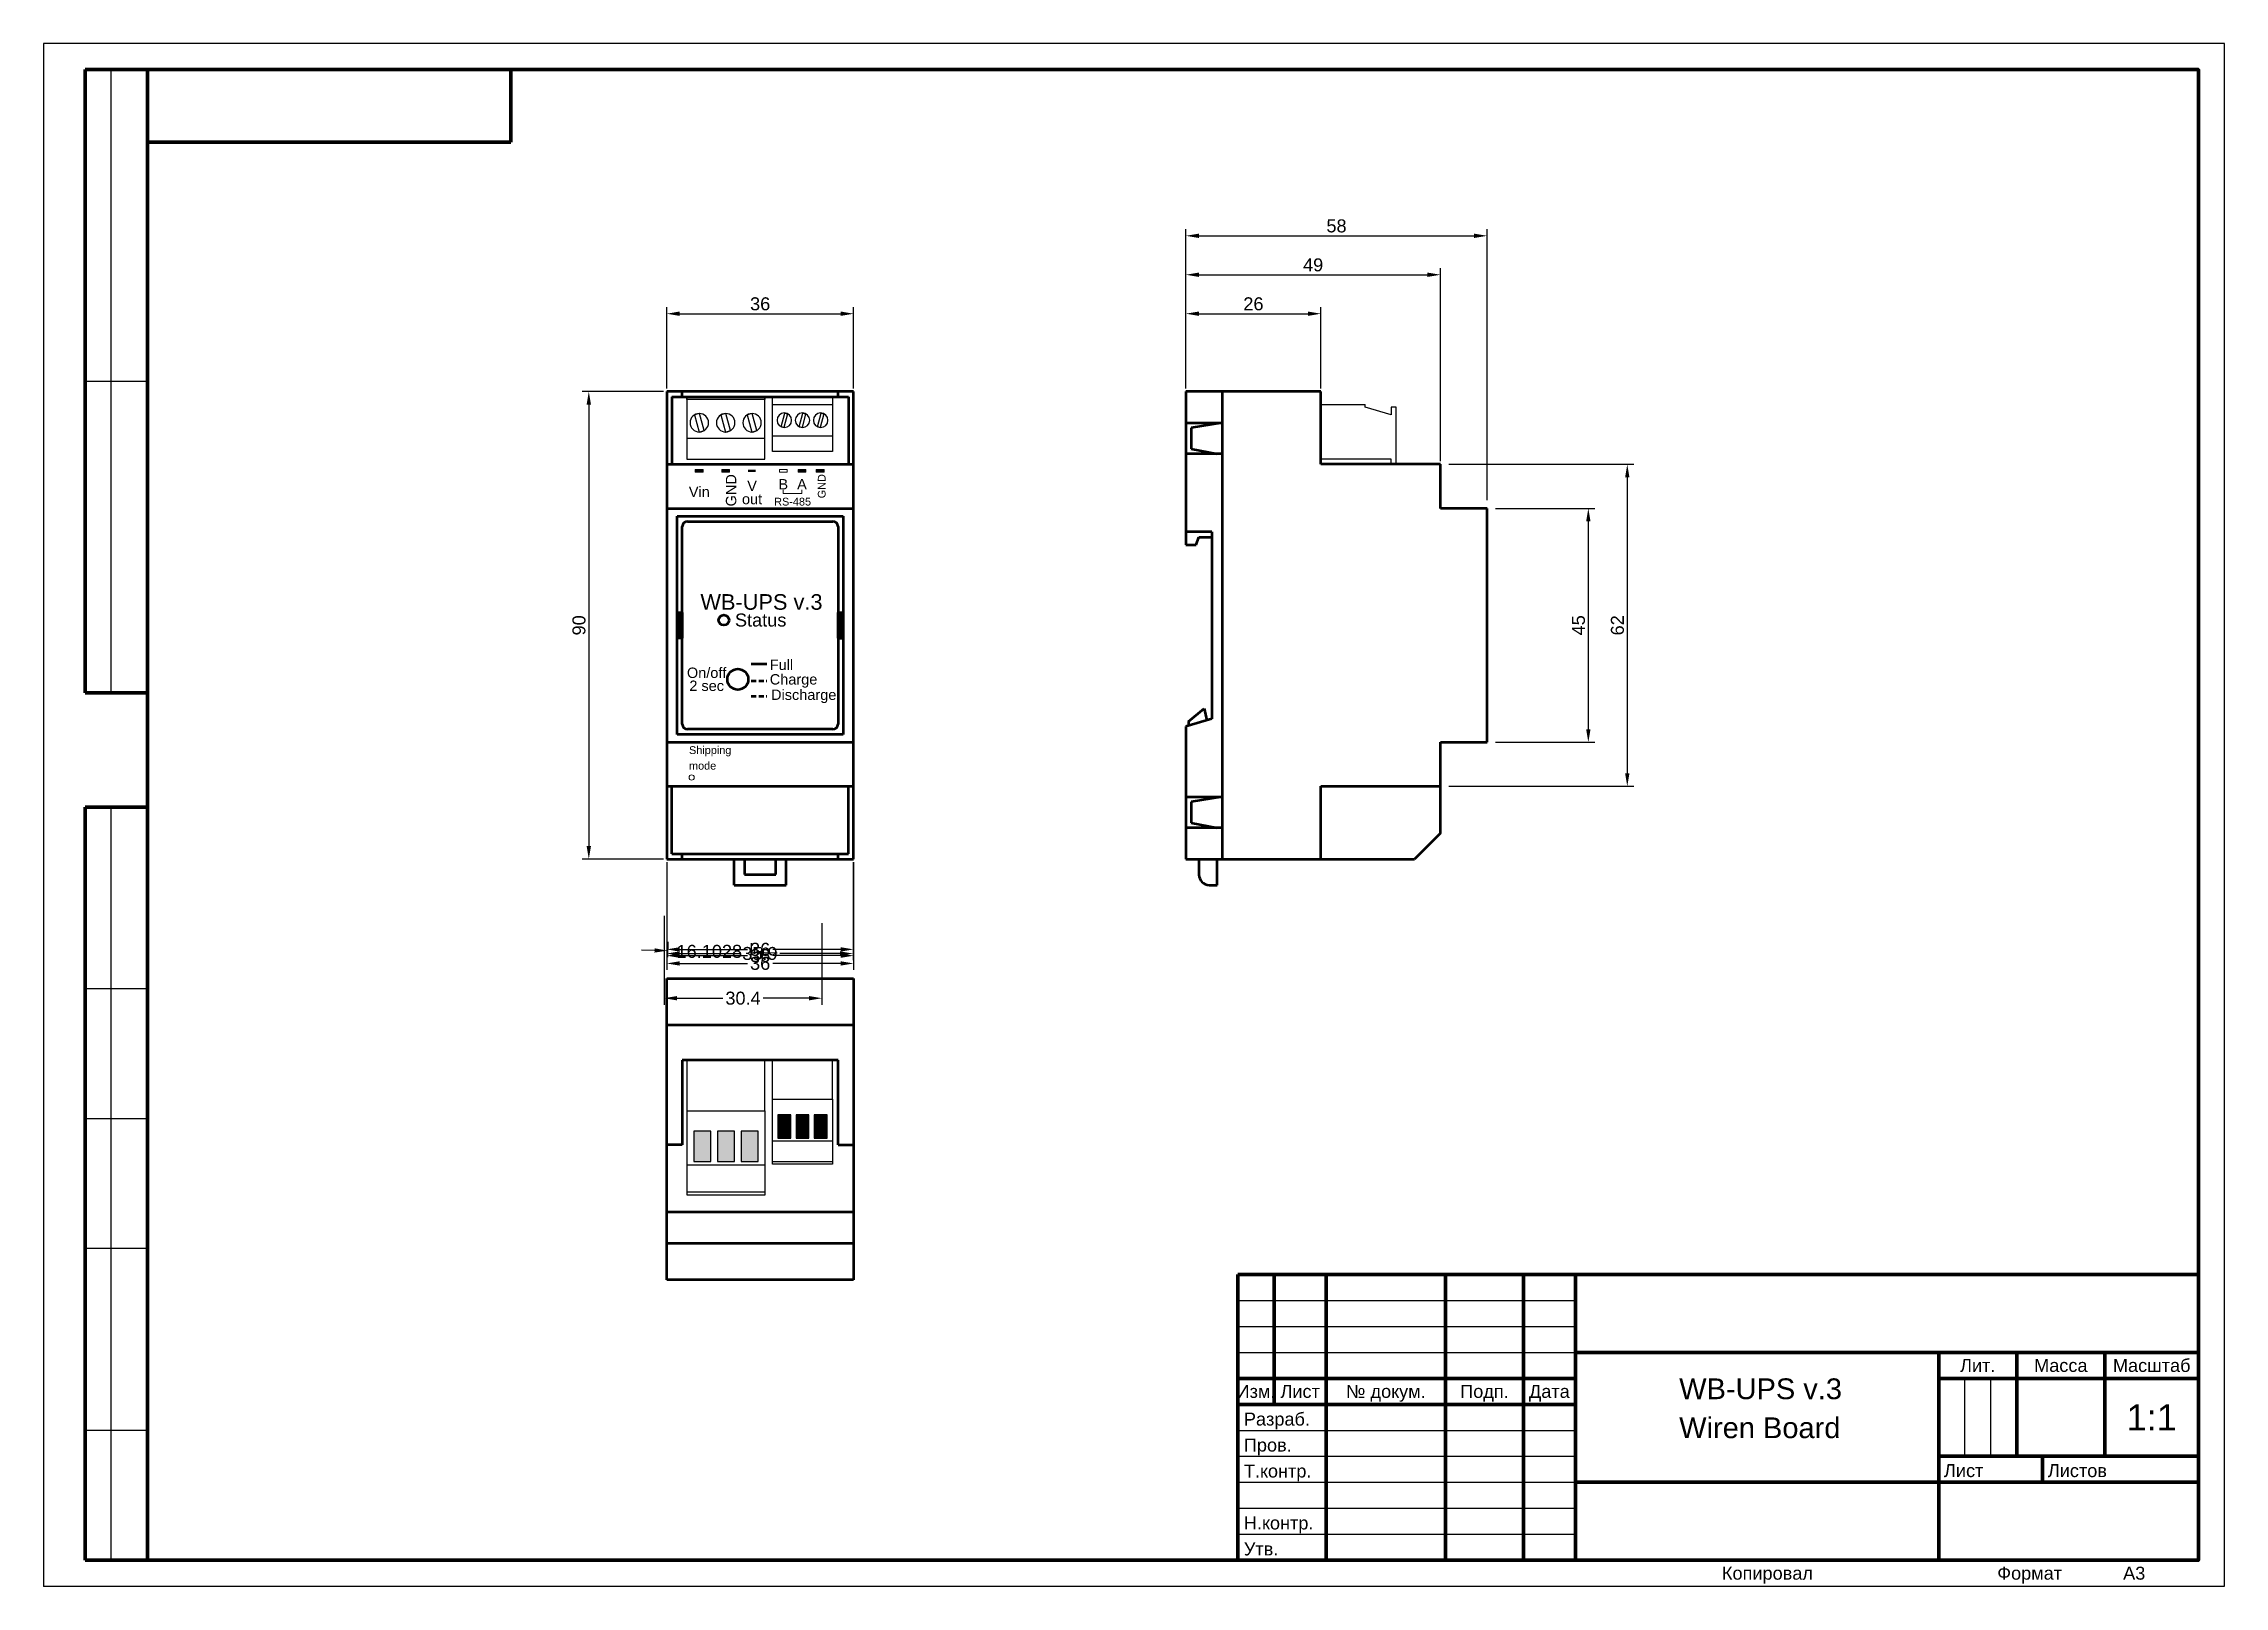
# Model space of a CAD drawing. Header units: millimetres. Extents: x 0 to 420, y 0 to 297.
import ezdxf
from ezdxf.enums import TextEntityAlignment as Align

# ---------------------------------------------------------------- set-up
doc = ezdxf.new("R2010")
doc.units = ezdxf.units.MM
doc.linetypes.add('HIDDEN2', pattern=[4.7625, 3.175, -1.5875])
doc.layers.get('0').update_dxf_attribs({"lineweight": 25, "true_color": 0xffffff})
doc.layers.add('PDF _Сплошная заливка', color=254, linetype='Continuous', true_color=0xcdcccc)
for name, color, linetype, lineweight, true_color in [('Винты', 18, 'Continuous', 25, 0x000000), ('Клеммники', 96, 'Continuous', 25, 0x008000), ('надписи', 18, 'Continuous', 15, 0x000000), ('основной', 18, 'Continuous', 50, 0x000000), ('размеры', 18, 'Continuous', 25, 0x000000), ('рамка', 18, 'Continuous', 25, 0x000000)]:
    doc.layers.add(name, color=color, linetype=linetype, lineweight=lineweight, true_color=true_color)
doc.styles.add('PDF Arial', font='arial.ttf')
doc.styles.add('textstyle0', font='arial.ttf')
doc.styles.add('textstyle1', font='arial.ttf')
doc.styles.add('textstyle10', font='arial.ttf')
doc.styles.add('textstyle11', font='arial.ttf')
doc.styles.add('textstyle12', font='arial.ttf')
doc.styles.add('textstyle13', font='arial.ttf')
doc.styles.add('textstyle14', font='arial.ttf')
doc.styles.add('textstyle15', font='arial.ttf')
doc.styles.add('textstyle16', font='arial.ttf')
doc.styles.add('textstyle17', font='arial.ttf')
doc.styles.add('textstyle18', font='arial.ttf')
doc.styles.add('textstyle19', font='arial.ttf')
doc.styles.add('textstyle2', font='arial.ttf')
doc.styles.add('textstyle20', font='arial.ttf')
doc.styles.add('textstyle24', font='arial.ttf')
doc.styles.add('textstyle25', font='arial.ttf')
doc.styles.add('textstyle27', font='arial.ttf')
doc.styles.add('textstyle28', font='arial.ttf')
doc.styles.add('textstyle29', font='arial.ttf')
doc.styles.add('textstyle3', font='arial.ttf')
doc.styles.add('textstyle30', font='arial.ttf')
doc.styles.add('textstyle4', font='arial.ttf')
doc.styles.add('textstyle5', font='arial.ttf')
doc.styles.add('textstyle6', font='arial.ttf')
doc.styles.add('textstyle7', font='arial.ttf')
doc.styles.add('textstyle8', font='arial.ttf')
doc.styles.add('textstyle9', font='arial.ttf')
doc.dimstyles.get("Standard").update_dxf_attribs({"dimtxt": 2.5, "dimasz": 2.5, "dimexe": 1.25, "dimexo": 0.625, "dimtad": 1, "dimtxsty": 'PDF Arial', "dimcen": 2.5, "dimadec": 0, "dimazin": 0, "dimtfac": 1, "dimtmove": 0, "dimatfit": 3, "dimfxl": 1, "dimarcsym": 0})

# ---------------------------------------------------------------- blocks, each defined once
blk = doc.blocks.new('plug4')
at = {"layer": 'Клеммники'}
for p, q in [((0, 10.5), (8.5, 10.5)), ((0, 10.5), (0, 0)), ((8.5, 10), (8.5, 10.5)), ((13.5, 8.5), (8.5, 10)), ((14.5, 10), (13.5, 10)), ((13.5, 10), (13.5, 10)), ((13.5, 10), (13.5, 8.5)), ((13.5, 8.5), (13.5, 8.5)), ((14.5, -1), (14.5, 10)), ((13.5, 0), (0, 0)), ((13.5, -1), (13.5, 0)), ((13.5, -1), (14.5, -1))]:
    blk.add_line(p, q, dxfattribs=at)
blk = doc.blocks.new('рамкаA3')
at = {"layer": 'рамка'}
for p, q in [((420, 297), (0, 297)), ((0, 297), (0, 0)), ((420, 0), (420, 297)), ((13, 172), (13, 292)), ((20, 292), (20, 172)), ((20, 292), (20, 278)), ((90, 292), (20, 292)), ((8, 232), (20, 232)), ((13, 5), (13, 150)), ((20, 150), (20, 5)), ((20, 115), (8, 115)), ((20, 90), (8, 90)), ((20, 65), (8, 65)), ((415, 5), (415, 60)), ((230, 55), (295, 55)), ((230, 50), (295, 50)), ((230, 45), (295, 45)), ((370, 25), (370, 40)), ((375, 25), (375, 40)), ((20, 30), (8, 30)), ((230, 30), (295, 30)), ((230, 25), (295, 25)), ((230, 20), (295, 20)), ((230, 15), (295, 15)), ((230, 10), (295, 10)), ((230, 5), (415, 5)), ((0, 0), (420, 0))]:
    blk.add_line(p, q, dxfattribs=at)
at = {"layer": 'рамка', "lineweight": 70}
for p, q in [((8, 172), (8, 292)), ((8, 292), (20, 292)), ((90, 278), (90, 292)), ((20, 278), (90, 278)), ((8, 172), (20, 172)), ((8, 5), (8, 150)), ((20, 150), (8, 150)), ((230, 60), (415, 60)), ((230, 5), (230, 60)), ((237, 35), (237, 60)), ((247, 5), (247, 60)), ((270, 5), (270, 60)), ((285, 5), (285, 60)), ((295, 5), (295, 60)), ((295, 45), (415, 45)), ((365, 5), (365, 45)), ((380, 25), (380, 45)), ((397, 25), (397, 45)), ((230, 40), (295, 40)), ((365, 40), (415, 40)), ((230, 35), (295, 35)), ((365, 25), (415, 25)), ((385, 20), (385, 25)), ((295, 20), (415, 20)), ((20, 5), (8, 5))]:
    blk.add_line(p, q, dxfattribs=at)
blk.add_lwpolyline([(20, 5), (415, 5), (415, 292), (20, 292), (20, 5)], dxfattribs=at)
at = {"layer": 'рамка'}
for s, height, style, p in [('Лит.', 2.5, 'textstyle15', (372.5, 42.5)), ('Масса', 2.5, 'textstyle18', (388.5, 42.5)), ('Масштаб', 2.5, 'textstyle17', (406, 42.5)), ('Изм.', 2.5, 'textstyle9', (233.5, 37.5)), ('Лист', 2.5, 'textstyle3', (242, 37.5)), ('№ докум.', 2.5, 'textstyle12', (258.5, 37.5)), ('Подп.', 2.5, 'textstyle7', (277.5, 37.5)), ('Дата', 2.5, 'textstyle8', (290, 37.5)), ('1:1', 5, 'textstyle0', (406, 32.5))]:
    blk.add_text(s, height=height, dxfattribs=dict(at, style=style)).set_placement(p, align=Align.MIDDLE_CENTER)
for s, style, p in [('Разраб.', 'textstyle14', (231.16, 30.92)), ('Пров.', 'textstyle10', (231.16, 25.92)), ('Т.контр.', 'textstyle13', (231.16, 20.92)), ('Лист', 'textstyle16', (366, 21)), ('Листов', 'textstyle1', (386, 21)), ('Н.контр.', 'textstyle11', (231.16, 10.92)), ('Утв.', 'textstyle2', (231.16, 5.92)), ('A3', 'textstyle6', (400.5, 1.25))]:
    blk.add_text(s, height=2.5, dxfattribs=dict(at, style=style)).set_placement(p)
for s, style, p in [('Копировал', 'textstyle4', (332, 1.25)), ('Формат', 'textstyle5', (382.5, 1.25))]:
    blk.add_text(s, height=2.5, dxfattribs=dict(at, style=style)).set_placement(p, align=Align.CENTER)
blk = doc.blocks.new('*D10')
at = {"layer": 'Defpoints', "color": 0, "transparency": 16777216}
for p in [(156, 245), (120, 230), (156, 230)]:
    blk.add_point(p, dxfattribs=at)
at = {"layer": 'размеры', "color": 0, "lineweight": -2, "transparency": 16777216}
for p, q in [((120, 230.62), (120, 246.25)), ((122.5, 245), (153.5, 245)), ((156, 230.62), (156, 246.25))]:
    blk.add_line(p, q, dxfattribs=at)
at = {"layer": 'размеры', "color": 0, "transparency": 16777216}
for points in [[(122.5, 245.42), (122.5, 244.58), (120, 245)], [(153.5, 245.42), (153.5, 244.58), (156, 245)]]:
    blk.add_solid(points, dxfattribs=at)
at = {"layer": 'размеры', "color": 0, "transparency": 16777216, "insert": (138, 245.62), "char_height": 2.5, "attachment_point": 8, "style": 'PDF Arial'}
blk.add_mtext('36', dxfattribs=at)
blk = doc.blocks.new('*D11')
at = {"layer": 'Defpoints', "color": 0, "transparency": 16777216}
for p in [(120, 230), (105, 140), (120, 140)]:
    blk.add_point(p, dxfattribs=at)
at = {"layer": 'размеры', "color": 0, "lineweight": -2, "transparency": 16777216}
for p, q in [((119.38, 230), (103.75, 230)), ((105, 227.5), (105, 142.5)), ((119.38, 140), (103.75, 140))]:
    blk.add_line(p, q, dxfattribs=at)
at = {"layer": 'размеры', "color": 0, "transparency": 16777216}
for points in [[(104.58, 227.5), (105.42, 227.5), (105, 230)], [(104.58, 142.5), (105.42, 142.5), (105, 140)]]:
    blk.add_solid(points, dxfattribs=at)
at = {"layer": 'размеры', "color": 0, "transparency": 16777216, "insert": (104.38, 185), "char_height": 2.5, "attachment_point": 8, "rotation": 90, "style": 'PDF Arial'}
blk.add_mtext('90', dxfattribs=at)
blk = doc.blocks.new('*D12')
at = {"layer": 'Defpoints', "color": 0, "transparency": 16777216}
for p in [(246, 245), (220, 230), (246, 230)]:
    blk.add_point(p, dxfattribs=at)
at = {"layer": 'размеры', "color": 0, "lineweight": -2, "transparency": 16777216}
for p, q in [((220, 230.62), (220, 246.25)), ((222.5, 245), (243.5, 245)), ((246, 230.62), (246, 246.25))]:
    blk.add_line(p, q, dxfattribs=at)
at = {"layer": 'размеры', "color": 0, "transparency": 16777216}
for points in [[(222.5, 245.42), (222.5, 244.58), (220, 245)], [(243.5, 245.42), (243.5, 244.58), (246, 245)]]:
    blk.add_solid(points, dxfattribs=at)
at = {"layer": 'размеры', "color": 0, "transparency": 16777216, "insert": (233, 245.62), "char_height": 2.5, "attachment_point": 8, "style": 'PDF Arial'}
blk.add_mtext('26', dxfattribs=at)
blk = doc.blocks.new('*D13')
at = {"layer": 'Defpoints', "color": 0, "transparency": 16777216}
for p in [(279, 207.5), (279, 162.5), (297.5, 162.5)]:
    blk.add_point(p, dxfattribs=at)
at = {"layer": 'размеры', "color": 0, "lineweight": -2, "transparency": 16777216}
for p, q in [((279.63, 207.5), (298.75, 207.5)), ((297.5, 205), (297.5, 165)), ((279.63, 162.5), (298.75, 162.5))]:
    blk.add_line(p, q, dxfattribs=at)
at = {"layer": 'размеры', "color": 0, "transparency": 16777216}
for points in [[(297.08, 205), (297.92, 205), (297.5, 207.5)], [(297.08, 165), (297.92, 165), (297.5, 162.5)]]:
    blk.add_solid(points, dxfattribs=at)
at = {"layer": 'размеры', "color": 0, "transparency": 16777216, "insert": (296.88, 185), "char_height": 2.5, "attachment_point": 8, "rotation": 90, "style": 'PDF Arial'}
blk.add_mtext('45', dxfattribs=at)
blk = doc.blocks.new('*D14')
at = {"layer": 'Defpoints', "color": 0, "transparency": 16777216}
for p in [(270, 216), (270, 154), (305, 154)]:
    blk.add_point(p, dxfattribs=at)
at = {"layer": 'размеры', "color": 0, "lineweight": -2, "transparency": 16777216}
for p, q in [((270.63, 216), (306.25, 216)), ((305, 213.5), (305, 156.5)), ((270.63, 154), (306.25, 154))]:
    blk.add_line(p, q, dxfattribs=at)
at = {"layer": 'размеры', "color": 0, "transparency": 16777216}
for points in [[(304.58, 213.5), (305.42, 213.5), (305, 216)], [(304.58, 156.5), (305.42, 156.5), (305, 154)]]:
    blk.add_solid(points, dxfattribs=at)
at = {"layer": 'размеры', "color": 0, "transparency": 16777216, "insert": (304.38, 185), "char_height": 2.5, "attachment_point": 8, "rotation": 90, "style": 'PDF Arial'}
blk.add_mtext('62', dxfattribs=at)
blk = doc.blocks.new('*D15')
at = {"layer": 'Defpoints', "color": 0, "transparency": 16777216}
for p in [(269, 252.5), (220, 230), (269, 216)]:
    blk.add_point(p, dxfattribs=at)
at = {"layer": 'размеры', "color": 0, "lineweight": -2, "transparency": 16777216}
for p, q in [((220, 230.62), (220, 253.75)), ((222.5, 252.5), (266.5, 252.5)), ((269, 216.62), (269, 253.75))]:
    blk.add_line(p, q, dxfattribs=at)
at = {"layer": 'размеры', "color": 0, "transparency": 16777216}
for points in [[(222.5, 252.92), (222.5, 252.08), (220, 252.5)], [(266.5, 252.92), (266.5, 252.08), (269, 252.5)]]:
    blk.add_solid(points, dxfattribs=at)
at = {"layer": 'размеры', "color": 0, "transparency": 16777216, "insert": (244.5, 253.12), "char_height": 2.5, "attachment_point": 8, "style": 'PDF Arial'}
blk.add_mtext('49', dxfattribs=at)
blk = doc.blocks.new('*D16')
at = {"layer": 'Defpoints', "color": 0, "transparency": 16777216}
for p in [(278, 260), (220, 230), (278, 208.5)]:
    blk.add_point(p, dxfattribs=at)
at = {"layer": 'размеры', "color": 0, "lineweight": -2, "transparency": 16777216}
for p, q in [((220, 230.62), (220, 261.25)), ((278, 209.12), (278, 261.25)), ((222.5, 260), (275.5, 260))]:
    blk.add_line(p, q, dxfattribs=at)
at = {"layer": 'размеры', "color": 0, "transparency": 16777216}
for points in [[(222.5, 260.42), (222.5, 259.58), (220, 260)], [(275.5, 260.42), (275.5, 259.58), (278, 260)]]:
    blk.add_solid(points, dxfattribs=at)
at = {"layer": 'размеры', "color": 0, "transparency": 16777216, "insert": (249, 260.62), "char_height": 2.5, "attachment_point": 8, "style": 'PDF Arial'}
blk.add_mtext('58', dxfattribs=at)
blk = doc.blocks.new('3term_block')
at = {"layer": 'Винты'}
for p, q in [((-4.06, 4.76), (-3.36, 7.37)), ((-3.54, 4.63), (-4.06, 4.76)), ((-2.84, 7.24), (-3.54, 4.63)), ((-3.36, 7.37), (-2.84, 7.24)), ((-0.56, 4.76), (0.14, 7.37)), ((-0.04, 4.63), (-0.56, 4.76)), ((0.66, 7.24), (-0.04, 4.63)), ((0.14, 7.37), (0.66, 7.24)), ((2.94, 4.76), (3.64, 7.37)), ((3.46, 4.63), (2.94, 4.76)), ((4.16, 7.24), (3.46, 4.63)), ((3.64, 7.37), (4.16, 7.24))]:
    blk.add_line(p, q, dxfattribs=at)
for centre, start, end in [((-3.45, 6), 0, 180), ((-3.45, 6), 180, 0), ((0.05, 6), 0, 180), ((0.05, 6), 180, 0), ((3.55, 6), 0, 180), ((3.55, 6), 180, 0)]:
    blk.add_arc(centre, 1.4, start, end, dxfattribs=at)
at = {"layer": 'Клеммники', "color": 96, "true_color": 0x008000}
for p, q in [((-5.7, 10.5), (5.8, 10.5)), ((-5.7, 0), (-5.7, 10.5)), ((5.8, 9), (-5.7, 9)), ((5.8, 10.5), (5.8, 0)), ((5.8, 10.5), (5.8, 9)), ((-5.7, 3), (5.8, 3)), ((5.8, 0), (-5.7, 0)), ((5.8, 3), (5.8, 0))]:
    blk.add_line(p, q, dxfattribs=at)
blk = doc.blocks.new('con3_mini')
at = {"layer": 'Винты'}
blk.add_blockref('3term_block', (5.7, 0), dxfattribs=at)
blk = doc.blocks.new('DG129-5.08-04P')
at = {"layer": 'Винты'}
for p, q in [((2.43, 6.78), (1.45, 6.51)), ((1.45, 6.51), (2.33, 3.22)), ((3.31, 3.49), (2.43, 6.78)), ((7.51, 6.78), (6.53, 6.51)), ((6.53, 6.51), (7.41, 3.22)), ((8.39, 3.49), (7.51, 6.78)), ((12.59, 6.78), (11.61, 6.51)), ((11.61, 6.51), (12.49, 3.22)), ((13.47, 3.49), (12.59, 6.78)), ((2.33, 3.22), (3.31, 3.49)), ((7.41, 3.22), (8.39, 3.49)), ((12.49, 3.22), (13.47, 3.49))]:
    blk.add_line(p, q, dxfattribs=at)
for centre, start, end in [((2.38, 5), 0, 180), ((2.38, 5), 180, 0), ((7.46, 5), 0, 180), ((7.46, 5), 180, 0), ((12.54, 5), 0, 180), ((12.54, 5), 180, 0)]:
    blk.add_arc(centre, 1.78, start, end, dxfattribs=at)
at = {"layer": 'Клеммники', "lineweight": 25}
for points in [[(0, -2), (15, -2), (15, 10), (0, 10)], [(0, 10), (15, 10), (15, 9.45), (0, 9.45)], [(0, -2), (15, -2), (15, 2), (0, 2)]]:
    blk.add_lwpolyline(points, close=True, dxfattribs=at)
blk = doc.blocks.new('con3_big')
at = {"layer": 'Клеммники', "color": 96, "true_color": 0x008000}
blk.add_blockref('DG129-5.08-04P', (0, 2), dxfattribs=at)
blk = doc.blocks.new('*D20')
at = {"color": 0, "linetype": 'Continuous', "lineweight": -2, "transparency": 16777216}
for p, q in [((120, 139.38), (120, 121.35)), ((156, 139.38), (156, 121.35)), ((122.5, 122.6), (135.59, 122.6)), ((153.5, 122.6), (140.41, 122.6))]:
    blk.add_line(p, q, dxfattribs=at)
at = {"color": 0, "linetype": 'Continuous', "transparency": 16777216}
for points in [[(122.5, 123.02), (122.5, 122.18), (120, 122.6)], [(153.5, 123.02), (153.5, 122.18), (156, 122.6)]]:
    blk.add_solid(points, dxfattribs=at)
at = {"layer": 'Defpoints', "color": 0, "linetype": 'Continuous', "transparency": 16777216}
for p in [(120, 140), (156, 140), (156, 122.6)]:
    blk.add_point(p, dxfattribs=at)
at = {"color": 0, "linetype": 'Continuous', "transparency": 16777216, "insert": (138, 122.6), "char_height": 2.5, "attachment_point": 5, "style": 'PDF Arial'}
blk.add_mtext('\\A1;36', dxfattribs=at)
blk = doc.blocks.new('*D21')
at = {"color": 0, "linetype": 'Continuous', "lineweight": -2, "transparency": 16777216}
for p, q in [((117.66, 122.41), (115.16, 122.45)), ((120.19, 124.08), (120.13, 121.11)), ((136.29, 123.78), (136.23, 120.81)), ((138.76, 122.01), (141.26, 121.97))]:
    blk.add_line(p, q, dxfattribs=at)
at = {"color": 0, "linetype": 'Continuous', "transparency": 16777216}
for points in [[(117.66, 122.82), (117.65, 121.99), (120.16, 122.36)], [(138.76, 122.43), (138.75, 121.6), (136.26, 122.06)]]:
    blk.add_solid(points, dxfattribs=at)
at = {"layer": 'Defpoints', "color": 0, "linetype": 'Continuous', "transparency": 16777216}
for p in [(120.16, 122.36), (120.2, 124.7), (136.3, 124.4)]:
    blk.add_point(p, dxfattribs=at)
at = {"color": 0, "linetype": 'Continuous', "transparency": 16777216, "insert": (128.21, 122.21), "char_height": 2.5, "attachment_point": 5, "style": 'PDF Arial'}
blk.add_mtext('\\A1;16.1028', dxfattribs=at)
blk = doc.blocks.new('*D22')
at = {"color": 0, "linetype": 'Continuous', "lineweight": -2, "transparency": 16777216}
for p, q in [((120, 139.28), (120, 120.55)), ((155.9, 139.38), (155.9, 120.55)), ((122.5, 121.8), (134.08, 121.8)), ((153.4, 121.8), (141.82, 121.8))]:
    blk.add_line(p, q, dxfattribs=at)
at = {"color": 0, "linetype": 'Continuous', "transparency": 16777216}
for points in [[(122.5, 122.22), (122.5, 121.38), (120, 121.8)], [(153.4, 122.22), (153.4, 121.38), (155.9, 121.8)]]:
    blk.add_solid(points, dxfattribs=at)
at = {"layer": 'Defpoints', "color": 0, "linetype": 'Continuous', "transparency": 16777216}
for p in [(120, 139.9), (155.9, 140), (155.9, 121.8)]:
    blk.add_point(p, dxfattribs=at)
at = {"color": 0, "linetype": 'Continuous', "transparency": 16777216, "insert": (137.95, 121.8), "char_height": 2.5, "attachment_point": 5, "style": 'PDF Arial'}
blk.add_mtext('\\A1;35.9', dxfattribs=at)
blk = doc.blocks.new('*D23')
at = {"color": 0, "linetype": 'Continuous', "lineweight": -2, "transparency": 16777216}
for p, q in [((120, 139.38), (120, 120.15)), ((156, 139.38), (156, 120.15)), ((122.5, 121.4), (135.59, 121.4)), ((153.5, 121.4), (140.41, 121.4))]:
    blk.add_line(p, q, dxfattribs=at)
at = {"color": 0, "linetype": 'Continuous', "transparency": 16777216}
for points in [[(122.5, 121.82), (122.5, 120.98), (120, 121.4)], [(153.5, 121.82), (153.5, 120.98), (156, 121.4)]]:
    blk.add_solid(points, dxfattribs=at)
at = {"layer": 'Defpoints', "color": 0, "linetype": 'Continuous', "transparency": 16777216}
for p in [(120, 140), (156, 140), (156, 121.4)]:
    blk.add_point(p, dxfattribs=at)
at = {"color": 0, "linetype": 'Continuous', "transparency": 16777216, "insert": (138, 121.4), "char_height": 2.5, "attachment_point": 5, "style": 'PDF Arial'}
blk.add_mtext('\\A1;36', dxfattribs=at)
blk = doc.blocks.new('*D24')
at = {"color": 0, "linetype": 'Continuous', "lineweight": -2, "transparency": 16777216}
for p, q in [((120, 139.38), (120, 118.65)), ((156, 139.38), (156, 118.65)), ((122.5, 119.9), (135.59, 119.9)), ((153.5, 119.9), (140.41, 119.9))]:
    blk.add_line(p, q, dxfattribs=at)
at = {"color": 0, "linetype": 'Continuous', "transparency": 16777216}
for points in [[(122.5, 120.32), (122.5, 119.48), (120, 119.9)], [(153.5, 120.32), (153.5, 119.48), (156, 119.9)]]:
    blk.add_solid(points, dxfattribs=at)
at = {"layer": 'Defpoints', "color": 0, "linetype": 'Continuous', "transparency": 16777216}
for p in [(120, 140), (156, 140), (156, 119.9)]:
    blk.add_point(p, dxfattribs=at)
at = {"color": 0, "linetype": 'Continuous', "transparency": 16777216, "insert": (138, 119.9), "char_height": 2.5, "attachment_point": 5, "style": 'PDF Arial'}
blk.add_mtext('\\A1;36', dxfattribs=at)
blk = doc.blocks.new('*D25')
at = {"color": 0, "linetype": 'Continuous', "lineweight": -2, "transparency": 16777216}
for p, q in [((119.5, 129.07), (119.5, 111.95)), ((149.9, 127.67), (149.9, 111.95)), ((122, 113.2), (130.83, 113.2)), ((147.4, 113.2), (138.57, 113.2))]:
    blk.add_line(p, q, dxfattribs=at)
at = {"color": 0, "linetype": 'Continuous', "transparency": 16777216}
for points in [[(122, 113.62), (122, 112.78), (119.5, 113.2)], [(147.4, 113.62), (147.4, 112.78), (149.9, 113.2)]]:
    blk.add_solid(points, dxfattribs=at)
at = {"layer": 'Defpoints', "color": 0, "linetype": 'Continuous', "transparency": 16777216}
for p in [(119.5, 129.7), (149.9, 128.3), (149.9, 113.2)]:
    blk.add_point(p, dxfattribs=at)
at = {"color": 0, "linetype": 'Continuous', "transparency": 16777216, "insert": (134.7, 113.2), "char_height": 2.5, "attachment_point": 5, "style": 'PDF Arial'}
blk.add_mtext('\\A1;30.4', dxfattribs=at)
blk = doc.blocks.new('hole_got_wire')
at = {"layer": 'Клеммники', "true_color": 0xa0a0a4}
blk.add_hatch(color=253, dxfattribs=at).paths.add_polyline_path([(0.5, 4.5), (0.5, 0), (3, 0), (3, 4.5)])
at = {"layer": 'Клеммники'}
for p, q in [((3, 4.5), (0.5, 4.5)), ((0.5, 4.5), (0.5, 0)), ((3, 0), (3, 4.5)), ((0.5, 0), (3, 0))]:
    blk.add_line(p, q, dxfattribs=at)
blk = doc.blocks.new('block 4')
at = {"layer": 'Клеммники'}
for p, q in [((3.5, 0), (15, 0)), ((3.5, -20), (3.5, 0)), ((15, -7.5), (15, 0)), ((3.5, -7.5), (15, -7.5)), ((15, -7.5), (15, -20)), ((3.5, -15.5), (15, -15.5)), ((3.5, -19.5), (15, -19.5)), ((15, -20), (3.5, -20))]:
    blk.add_line(p, q, dxfattribs=at)
for p in [(4, -15), (7.5, -15), (11, -15)]:
    blk.add_blockref('hole_got_wire', p, dxfattribs=at)

msp = doc.modelspace()

# ---------------------------------------------------------------- hatches: boundary and pattern name
at = {"layer": 'PDF _Сплошная заливка', "linetype": 'Continuous', "true_color": 0xe21d23, "transparency": 33554559}
h = msp.add_hatch(color=242, dxfattribs=at)
h.paths.add_polyline_path([(2.27718, 5.70288), (2.3284, 5.70288)], flags=0)
h.paths.add_polyline_path([(2.33626, 5.69398), (2.33626, 5.67613)], flags=0)
h.paths.add_polyline_path([(2.3284, 5.66719), (2.27718, 5.66719)], flags=0)
h.paths.add_polyline_path([(2.26932, 5.67613), (2.26932, 5.69398)], flags=0)
at = {"layer": 'PDF _Сплошная заливка', "linetype": 'Continuous', "true_color": 0x2a2a28, "transparency": 33554559}
h = msp.add_hatch(color=250, dxfattribs=at)
h.paths.add_polyline_path([(2.47407, 5.70288), (2.52522, 5.70288)], flags=0)
h.paths.add_polyline_path([(2.5331, 5.69398), (2.5331, 5.67613)], flags=0)
h.paths.add_polyline_path([(2.52522, 5.66719), (2.47407, 5.66719)], flags=0)
h.paths.add_polyline_path([(2.46619, 5.67613), (2.46619, 5.69398)], flags=0)
at = {"layer": 'PDF _Сплошная заливка', "linetype": 'Continuous', "true_color": 0xe21d23, "transparency": 33554559}
h = msp.add_hatch(color=242, dxfattribs=at)
h.paths.add_polyline_path([(2.6709, 5.70288), (2.72211, 5.70288)], flags=0)
h.paths.add_polyline_path([(2.72999, 5.69398), (2.72999, 5.67613)], flags=0)
h.paths.add_polyline_path([(2.72211, 5.66719), (2.6709, 5.66719)], flags=0)
h.paths.add_polyline_path([(2.66303, 5.67613), (2.66303, 5.69398)], flags=0)
at = {"layer": 'PDF _Сплошная заливка', "linetype": 'Continuous', "true_color": 0xfdfdfd, "transparency": 33554559}
h = msp.add_hatch(color=7, dxfattribs=at)
h.paths.add_polyline_path([(2.92404, 5.70288), (2.96924, 5.70288)], flags=0)
h.paths.add_polyline_path([(2.97618, 5.69502), (2.97618, 5.67929)], flags=0)
h.paths.add_polyline_path([(2.96924, 5.67141), (2.92404, 5.67141)], flags=0)
h.paths.add_polyline_path([(2.9171, 5.67929), (2.9171, 5.69502)], flags=0)
at = {"layer": 'PDF _Сплошная заливка', "linetype": 'Continuous', "true_color": 0xffed00, "transparency": 33554559}
h = msp.add_hatch(color=2, dxfattribs=at)
h.paths.add_polyline_path([(3.06185, 5.70288), (3.10704, 5.70288)], flags=0)
h.paths.add_polyline_path([(3.11399, 5.69502), (3.11399, 5.67929)], flags=0)
h.paths.add_polyline_path([(3.10704, 5.67141), (3.06185, 5.67141)], flags=0)
h.paths.add_polyline_path([(3.0549, 5.67929), (3.0549, 5.69502)], flags=0)
at = {"layer": 'PDF _Сплошная заливка', "linetype": 'Continuous', "true_color": 0x2a2a28, "transparency": 33554559}
h = msp.add_hatch(color=250, dxfattribs=at)
h.paths.add_polyline_path([(3.19965, 5.70288), (3.24479, 5.70288)], flags=0)
h.paths.add_polyline_path([(3.25174, 5.69502), (3.25174, 5.67929)], flags=0)
h.paths.add_polyline_path([(3.24479, 5.67141), (3.19965, 5.67141)], flags=0)
h.paths.add_polyline_path([(3.19271, 5.67929), (3.19271, 5.69502)], flags=0)
at = {"layer": 'надписи', "true_color": 0xff0000}
for points in [[(127, 215), (127, 214.5), (125.5, 214.5), (125.5, 215)], [(135.63725, 214.5), (135.63725, 215), (137.13725, 215), (137.13725, 214.5)]]:
    msp.add_hatch(color=1, dxfattribs=at).paths.add_polyline_path(points)
at = {"layer": 'надписи', "true_color": 0x000000}
for points in [[(132.11, 215), (132.11, 214.5), (130.61, 214.5), (130.61, 215)], [(150.3, 215), (150.3, 214.5), (148.8, 214.5), (148.8, 215)]]:
    msp.add_hatch(color=18, dxfattribs=at).paths.add_polyline_path(points)
at = {"layer": 'надписи'}
msp.add_hatch(color=2, dxfattribs=at).paths.add_polyline_path([(146.8, 215), (146.8, 214.5), (145.3, 214.5), (145.3, 215)])
at = {"layer": 'основной'}
for points in [[(122, 182.5), (122, 187.5), (123, 187.5), (123, 182.5)], [(153.05219, 182.54323), (153.05219, 187.54323), (154.05219, 187.54323), (154.05219, 182.54323)]]:
    msp.add_hatch(color=256, dxfattribs=at).paths.add_polyline_path(points)

# ---------------------------------------------------------------- linework, layer by layer
at = {"layer": 'надписи', "color": 1, "true_color": 0xff0000}
for p, q in [((125.5, 215), (127, 215)), ((125.5, 214.5), (125.5, 215)), ((127, 214.5), (125.5, 214.5)), ((127, 215), (127, 214.5))]:
    msp.add_line(p, q, dxfattribs=at)
at = {"layer": 'надписи', "color": 18, "true_color": 0x000000}
for p, q in [((130.61, 215), (132.11, 215)), ((130.61, 214.5), (130.61, 215)), ((132.11, 214.5), (130.61, 214.5)), ((132.11, 215), (132.11, 214.5)), ((141.7, 215), (143.2, 215)), ((141.7, 214.5), (141.7, 215)), ((143.2, 214.5), (141.7, 214.5)), ((143.2, 215), (143.2, 214.5)), ((148.8, 215), (150.3, 215)), ((148.8, 214.5), (148.8, 215)), ((150.3, 214.5), (148.8, 214.5)), ((150.3, 215), (150.3, 214.5))]:
    msp.add_line(p, q, dxfattribs=at)
at = {"layer": 'надписи', "color": 2}
for p, q in [((145.3, 215), (146.8, 215)), ((145.3, 214.5), (145.3, 215)), ((146.8, 214.5), (145.3, 214.5)), ((146.8, 215), (146.8, 214.5))]:
    msp.add_line(p, q, dxfattribs=at)
at = {"layer": 'надписи', "linetype": 'Continuous'}
for p, q in [((142.45, 211.1), (142.45, 210.4)), ((142.45, 210.4), (146.05, 210.4)), ((146.05, 210.4), (146.05, 211.1))]:
    msp.add_line(p, q, dxfattribs=at)
at = {"layer": 'основной'}
for p, q in [((156, 230), (120, 230)), ((120, 230), (120, 140)), ((121, 229), (155, 229)), ((121, 229), (121, 216)), ((123, 229), (123, 230)), ((153, 229), (153, 230)), ((155, 229), (155, 216)), ((156, 140), (156, 230)), ((220, 230), (220, 203)), ((246, 230), (220, 230)), ((227, 230), (227, 140)), ((246, 216), (246, 230)), ((220, 224), (227, 224)), ((227, 224), (221, 223)), ((221, 223), (221, 219)), ((227, 224), (227, 218)), ((221, 219), (226, 218)), ((120, 216), (156, 216)), ((227, 218), (220, 218)), ((269, 216), (246, 216)), ((269, 207.5), (269, 216)), ((120, 207.5), (156, 207.5)), ((122, 206), (154, 206)), ((122, 164), (122, 206)), ((154, 206), (154, 164)), ((278, 207.5), (269, 207.5)), ((278, 162.5), (278, 207.5)), ((123, 166), (123, 204)), ((124, 205), (152, 205)), ((153, 204), (153, 166)), ((225, 203), (220, 203)), ((220, 203), (220, 200.5)), ((222, 200.5), (222.5, 202)), ((222.5, 202), (225, 202)), ((225, 203), (225, 167)), ((220, 200.5), (220, 200.5)), ((220, 200.5), (222, 200.5)), ((222, 200.5), (222, 200.5)), ((122, 187.5), (123, 187.5)), ((122, 182.5), (122, 187.5)), ((123, 187.5), (123, 182.5)), ((153, 187.5), (154, 187.5)), ((153, 187.5), (154, 187.5)), ((153, 182.5), (153, 187.5)), ((154, 187.5), (154, 182.5)), ((123, 182.5), (122, 182.5)), ((153, 182.5), (154, 182.5)), ((154, 182.5), (153, 182.5)), ((220.5, 166.5), (223.5, 169)), ((223.5, 169), (223.99975, 166.69992)), ((154, 164), (122, 164)), ((152, 165), (124, 165)), ((225, 167), (220, 165.5)), ((220, 165.5), (220, 140)), ((220.5, 166.5), (220.50145, 165.65043)), ((120, 162.5), (156, 162.5)), ((269, 154), (269, 162.5)), ((269, 162.5), (278, 162.5)), ((120, 154), (156, 154)), ((121, 141), (121, 154)), ((155, 141), (155, 154)), ((220, 152), (227, 152)), ((227, 152), (221, 151)), ((227, 152), (227, 146)), ((246, 140), (246, 154)), ((246, 154), (269, 154)), ((221, 151), (221, 147)), ((227, 146), (220, 146)), ((221, 147), (226, 146)), ((120, 140), (156, 140)), ((121, 141), (155, 141)), ((123, 140), (123, 141)), ((133, 135), (133, 140)), ((135, 140), (135, 137)), ((141, 137), (141, 140)), ((143, 135), (143, 140)), ((153, 140), (153, 141)), ((220, 140), (246, 140)), ((222.5, 140), (222.5, 137)), ((226, 135), (226, 140)), ((133, 135), (143, 135)), ((135, 137), (141, 137)), ((224.5, 135), (226, 135)), ((120, 59), (120, 117)), ((120, 117), (156, 117)), ((156, 117), (156, 59)), ((156, 108), (120, 108)), ((123, 85), (120, 85)), ((153, 85), (156, 85)), ((156, 72), (120, 72)), ((156, 66), (120, 66)), ((156, 59), (120, 59))]:
    msp.add_line(p, q, dxfattribs=at)
at = {"layer": 'основной', "color": 96, "linetype": 'Continuous', "true_color": 0x008000}
msp.add_line((136.3, 177.6), (139.3, 177.6), dxfattribs=at)
at = {"layer": 'основной', "color": 96, "linetype": 'HIDDEN2', "ltscale": 0.3, "true_color": 0x008000}
msp.add_line((136.3, 174.3), (139.3, 174.3), dxfattribs=at)
at = {"layer": 'основной', "color": 1, "linetype": 'HIDDEN2', "ltscale": 0.3}
msp.add_line((136.3, 171.33333), (139.3, 171.33333), dxfattribs=at)
at = {"layer": 'основной', "color": 0, "linetype": 'Continuous'}
for p, q in [((269, 145), (269, 154)), ((269, 145), (264, 140)), ((246, 140), (264, 140))]:
    msp.add_line(p, q, dxfattribs=at)
at = {"layer": 'основной', "linetype": 'Continuous'}
for p, q in [((153, 101.25725), (123, 101.25725)), ((123, 101.25725), (123, 85)), ((153, 85), (153, 101.25725))]:
    msp.add_line(p, q, dxfattribs=at)
at = {"layer": 'основной', "color": 96, "true_color": 0x008000}
msp.add_circle((131, 186), 1, dxfattribs=at)
at = {"layer": 'основной', "color": 18, "true_color": 0x000000}
msp.add_circle((133.7, 174.6), 2, dxfattribs=at)
at = {"layer": 'основной', "color": 18, "lineweight": 15, "true_color": 0x000000}
msp.add_circle((124.8, 155.7), 0.5, dxfattribs=at)
at = {"layer": 'основной'}
for centre, radius, start, end in [((124, 204), 1, 90, 180), ((152, 204), 1, 0, 90), ((124, 166), 1, 180, 270), ((152, 166), 1, 270, 0), ((224.5, 137), 2, 180, 270)]:
    msp.add_arc(centre, radius, start, end, dxfattribs=at)
at = {"layer": 'основной', "lineweight": 9}
msp.add_point((-0.00085, -0.04047), dxfattribs=at)

# ---------------------------------------------------------------- block references
at = {"layer": 'Клеммники', "color": 3, "linetype": 'Continuous'}
msp.add_blockref('con3_big', (123.9, 217), dxfattribs=at)
at = {"layer": 'Клеммники', "linetype": 'Continuous'}
msp.add_blockref('con3_mini', (140.40322, 218.48498), dxfattribs=at)
at = {"layer": 'Клеммники'}
for name, p in [('plug4', (246, 217)), ('block 4', (136.90322, 101.25725))]:
    msp.add_blockref(name, p, dxfattribs=at)
at = {"layer": 'Клеммники', "xscale": 1.3, "yscale": 1.3, "zscale": 1.3}
msp.add_blockref('block 4', (119.4, 101.25725), dxfattribs=at)
at = {"layer": 'рамка'}
msp.add_blockref('рамкаA3', (0, 0), dxfattribs=at)

# ---------------------------------------------------------------- texts
at = {"layer": 'надписи', "color": 1, "true_color": 0xff0000, "attachment_point": 5}
for s, insert, char_height, style in [('\\H2;Vin', (126.28, 210.7), 1, 'textstyle24'), ('\\H2;V', (136.44, 211.84158), 2, 'textstyle25')]:
    msp.add_mtext(s, dxfattribs=dict(at, insert=insert, char_height=char_height, style=style))
at = {"layer": 'надписи', "color": 18, "true_color": 0x000000, "rotation": 90, "style": 'textstyle27'}
for s, insert, char_height, attachment_point in [('\\H2;GND', (131.4, 211), 1, 2), ('GND', (149.86858, 211.77838), 1.5, 5)]:
    msp.add_mtext(s, dxfattribs=dict(at, insert=insert, char_height=char_height, attachment_point=attachment_point))
at = {"layer": 'надписи', "char_height": 2, "attachment_point": 5, "style": 'textstyle25'}
for s, insert in [('B', (142.45, 212.16598)), ('A', (146.05, 212.17973))]:
    msp.add_mtext(s, dxfattribs=dict(at, insert=insert))
at = {"layer": 'надписи', "color": 18, "true_color": 0x000000, "attachment_point": 5, "style": 'textstyle27'}
for s, insert, char_height in [('RS-485', (144.25, 208.8), 1.5), ('Status', (138.1, 186), 2.5)]:
    msp.add_mtext(s, dxfattribs=dict(at, insert=insert, char_height=char_height))
at = {"layer": 'надписи', "color": 18, "true_color": 0x000000, "char_height": 2, "line_spacing_factor": 0.75, "style": 'textstyle27'}
for s, insert, attachment_point in [('On/off\\P2 sec', (127.7, 174.6), 5), ('Full', (139.84761, 177.38333), 4), ('Charge', (139.84761, 174.3), 4), ('Discharge', (140.1, 171.33333), 4)]:
    msp.add_mtext(s, dxfattribs=dict(at, insert=insert, attachment_point=attachment_point))
at = {"layer": 'надписи', "insert": (124.3, 157.2), "char_height": 1, "attachment_point": 7, "line_spacing_factor": 1.2, "style": 'textstyle20'}
msp.add_mtext('{\\H1.5x;Shipping\\Pmode}', dxfattribs=at)
at = {"layer": 'рамка', "char_height": 1}
for s, insert, attachment_point, style in [('\\C1;\\H2;out', (136.44, 209.3021), 5, 'textstyle30'), ('{\\H3x;WB-UPS v.3}', (126.5, 191), 1, 'textstyle28'), ('{\\H4x;WB-UPS v.3}', (315, 40), 1, 'textstyle19'), ('{\\H4x;Wiren Board}', (315, 32.5), 1, 'textstyle29')]:
    msp.add_mtext(s, dxfattribs=dict(at, insert=insert, attachment_point=attachment_point, style=style))

# ---------------------------------------------------------------- dimensions: what is measured, and where the dimension line sits
at = {"linetype": 'Continuous'}
for base, p1, p2, picture, middle in [((156, 122.6), (120, 140), (156, 140), '*D20', (138, 122.6)), ((155.9, 121.8), (120, 139.9), (155.9, 140), '*D22', (137.95, 121.8)), ((156, 121.4), (120, 140), (156, 140), '*D23', (138, 121.4)), ((156, 119.9), (120, 140), (156, 140), '*D24', (138, 119.9)), ((149.9, 113.2), (119.5, 129.7), (149.9, 128.3), '*D25', (134.7, 113.2))]:
    dim = msp.add_linear_dim(base=base, p1=p1, p2=p2, dimstyle='Standard', override={"dimtad": 0, "dimtih": 1, "dimtoh": 1, "dimdec": 4, "dimdsep": 46, "dimcen": 0.09, "dimazin": 2, "dimtdec": 4, "dimtofl": 0, "dimtolj": 1, "dimtzin": 0}, dxfattribs=at)
    dim.commit()
    dim.dimension.update_dxf_attribs({"geometry": picture, "text_midpoint": middle})
dim = msp.add_aligned_dim(p1=(136.3, 124.4), p2=(120.2, 124.7), distance=2.33997, dimstyle='Standard', override={"dimtad": 0, "dimtih": 1, "dimtoh": 1, "dimdec": 4, "dimdsep": 46, "dimcen": 0.09, "dimazin": 2, "dimtdec": 4, "dimtofl": 0, "dimtolj": 1, "dimtzin": 0}, dxfattribs=at)
dim.commit()
dim.dimension.update_dxf_attribs({"geometry": '*D21', "text_midpoint": (128.20641, 122.21044)})
at = {"layer": 'размеры'}
for base, p1, p2, picture, middle in [((278, 260), (220, 230), (278, 208.5), '*D16', (249, 262.29167)), ((269, 252.5), (220, 230), (269, 216), '*D15', (244.5, 254.79167)), ((156, 245), (120, 230), (156, 230), '*D10', (138, 247.29167)), ((246, 245), (220, 230), (246, 230), '*D12', (233, 247.29167))]:
    dim = msp.add_linear_dim(base=base, p1=p1, p2=p2, dimstyle='Standard', override={"dimscale": 1, "dimlfac": 1}, dxfattribs=at)
    dim.commit()
    dim.dimension.update_dxf_attribs({"geometry": picture, "text_midpoint": middle})
for base, p1, p2, picture, middle in [((105, 140), (120, 230), (120, 140), '*D11', (102.70833, 185)), ((305, 154), (270, 216), (270, 154), '*D14', (302.70833, 185)), ((297.5, 162.5), (279, 207.5), (279, 162.5), '*D13', (295.20833, 185))]:
    dim = msp.add_linear_dim(base=base, p1=p1, p2=p2, angle=90, dimstyle='Standard', override={"dimscale": 1, "dimlfac": 1}, dxfattribs=at)
    dim.commit()
    dim.dimension.update_dxf_attribs({"geometry": picture, "text_midpoint": middle})

doc.saveas('drawing.dxf')
